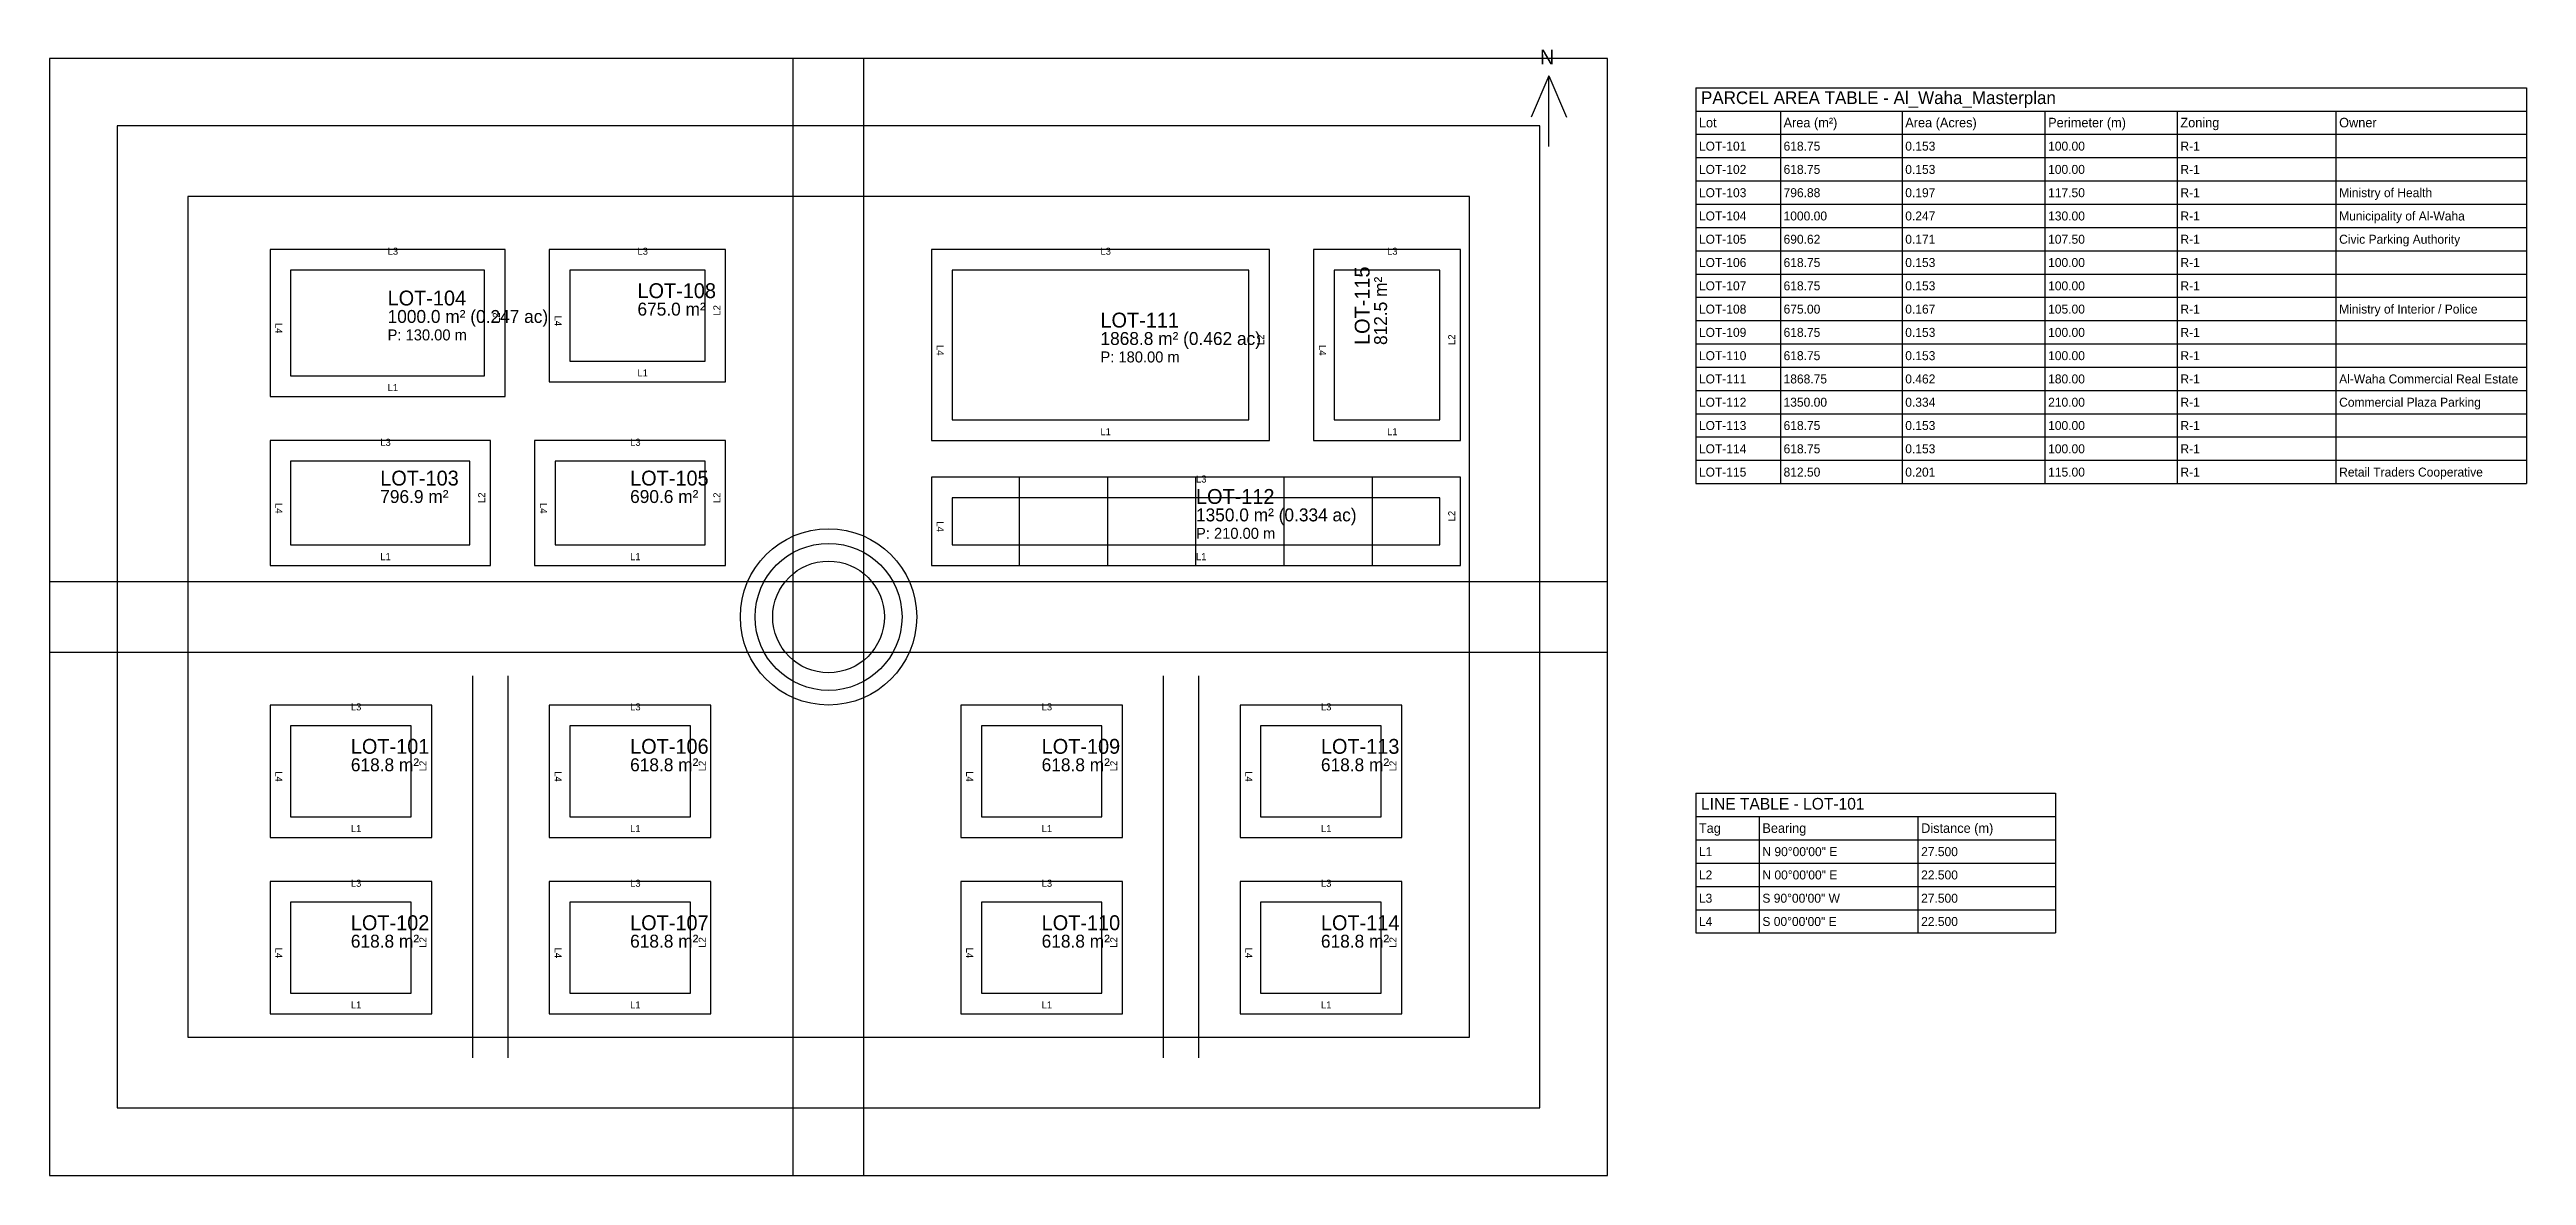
# Model space of a CAD drawing. Header units: metres. Extents: x 0 to 421, y 0 to 192.
import ezdxf

# ---------------------------------------------------------------- set-up
doc = ezdxf.new("R2010")
doc.units = ezdxf.units.M
for name, color, linetype in [('PC-PARCEL', 7, 'Continuous'), ('PC-PARCEL-LABEL', 7, 'Continuous'), ('PC-SEGMENT-LABEL', 7, 'Continuous'), ('PC-SETBACK', 7, 'Continuous'), ('PC-TABLE', 7, 'Continuous')]:
    doc.layers.add(name, color=color, linetype=linetype)

msp = doc.modelspace()

# ---------------------------------------------------------------- linework, layer by layer
for p, q in [((265, 190), (0, 190)), ((0, 190), (0, 0)), ((126.5, 0), (126.5, 190)), ((138.5, 0), (138.5, 190)), ((265, 0), (265, 190)), ((255, 187), (252, 180)), ((255, 175), (255, 187)), ((255, 187), (258, 180)), ((253.5, 178.5), (11.5, 178.5)), ((11.5, 178.5), (11.5, 11.5)), ((253.5, 11.5), (253.5, 178.5)), ((241.5, 166.5), (23.5, 166.5)), ((23.5, 166.5), (23.5, 23.5)), ((241.5, 23.5), (241.5, 166.5)), ((165, 103.75), (165, 118.75)), ((180, 103.75), (180, 118.75)), ((195, 103.75), (195, 118.75)), ((210, 103.75), (210, 118.75)), ((225, 103.75), (225, 118.75)), ((0, 101), (265, 101)), ((0, 89), (265, 89)), ((72, 20), (72, 85)), ((78, 20), (78, 85)), ((189.5, 20), (189.5, 85)), ((195.5, 20), (195.5, 85)), ((23.5, 23.5), (241.5, 23.5)), ((11.5, 11.5), (253.5, 11.5)), ((0, 0), (265, 0))]:
    msp.add_line(p, q)
for radius in [15, 12.5, 9.5]:
    msp.add_circle((132.5, 95), radius)
at = {"layer": 'PC-PARCEL'}
for points in [[(37.5, 132.5), (77.5, 132.5), (77.5, 157.5), (37.5, 157.5)], [(85, 135), (115, 135), (115, 157.5), (85, 157.5)], [(150, 125), (207.5, 125), (207.5, 157.5), (150, 157.5)], [(215, 125), (240, 125), (240, 157.5), (215, 157.5)], [(37.5, 103.75), (75, 103.75), (75, 125), (37.5, 125)], [(82.5, 103.75), (115, 103.75), (115, 125), (82.5, 125)], [(150, 103.75), (240, 103.75), (240, 118.75), (150, 118.75)], [(37.5, 57.5), (65, 57.5), (65, 80), (37.5, 80)], [(85, 57.5), (112.5, 57.5), (112.5, 80), (85, 80)], [(155, 57.5), (182.5, 57.5), (182.5, 80), (155, 80)], [(202.5, 57.5), (230, 57.5), (230, 80), (202.5, 80)], [(37.5, 27.5), (65, 27.5), (65, 50), (37.5, 50)], [(85, 27.5), (112.5, 27.5), (112.5, 50), (85, 50)], [(155, 27.5), (182.5, 27.5), (182.5, 50), (155, 50)], [(202.5, 27.5), (230, 27.5), (230, 50), (202.5, 50)]]:
    msp.add_lwpolyline(points, close=True, dxfattribs=at)
at = {"layer": 'PC-SETBACK'}
for points in [[(74, 136), (74, 154), (41, 154), (41, 136)], [(111.5, 138.5), (111.5, 154), (88.5, 154), (88.5, 138.5)], [(204, 128.5), (204, 154), (153.5, 154), (153.5, 128.5)], [(236.5, 128.5), (236.5, 154), (218.5, 154), (218.5, 128.5)], [(71.5, 107.25), (71.5, 121.5), (41, 121.5), (41, 107.25)], [(111.5, 107.25), (111.5, 121.5), (86, 121.5), (86, 107.25)], [(236.5, 107.25), (236.5, 115.25), (153.5, 115.25), (153.5, 107.25)], [(61.5, 61), (61.5, 76.5), (41, 76.5), (41, 61)], [(109, 61), (109, 76.5), (88.5, 76.5), (88.5, 61)], [(179, 61), (179, 76.5), (158.5, 76.5), (158.5, 61)], [(226.5, 61), (226.5, 76.5), (206, 76.5), (206, 61)], [(61.5, 31), (61.5, 46.5), (41, 46.5), (41, 31)], [(109, 31), (109, 46.5), (88.5, 46.5), (88.5, 31)], [(179, 31), (179, 46.5), (158.5, 46.5), (158.5, 31)], [(226.5, 31), (226.5, 46.5), (206, 46.5), (206, 31)]]:
    msp.add_lwpolyline(points, close=True, dxfattribs=at)
at = {"layer": 'PC-TABLE'}
for p, q in [((280, 185), (421.3, 185)), ((280, 185), (280, 117.68)), ((421.3, 185), (421.3, 117.68)), ((280, 181.04), (421.3, 181.04)), ((280, 177.08), (421.3, 177.08)), ((294.4, 181.04), (294.4, 117.68)), ((315.1, 181.04), (315.1, 117.68)), ((339.4, 181.04), (339.4, 117.68)), ((361.9, 181.04), (361.9, 117.68)), ((388.9, 181.04), (388.9, 117.68)), ((421.3, 181.04), (421.3, 117.68)), ((280, 173.12), (421.3, 173.12)), ((280, 169.16), (421.3, 169.16)), ((280, 165.2), (421.3, 165.2)), ((280, 161.24), (421.3, 161.24)), ((280, 157.28), (421.3, 157.28)), ((280, 153.32), (421.3, 153.32)), ((280, 149.36), (421.3, 149.36)), ((280, 145.4), (421.3, 145.4)), ((280, 141.44), (421.3, 141.44)), ((280, 137.48), (421.3, 137.48)), ((280, 133.52), (421.3, 133.52)), ((280, 129.56), (421.3, 129.56)), ((280, 125.6), (421.3, 125.6)), ((280, 121.64), (421.3, 121.64)), ((280, 117.68), (421.3, 117.68)), ((280, 65), (341.2, 65)), ((280, 65), (280, 41.24)), ((341.2, 65), (341.2, 41.24)), ((280, 61.04), (341.2, 61.04)), ((290.8, 61.04), (290.8, 41.24)), ((317.8, 61.04), (317.8, 41.24)), ((280, 57.08), (341.2, 57.08)), ((280, 53.12), (341.2, 53.12)), ((280, 49.16), (341.2, 49.16)), ((280, 45.2), (341.2, 45.2)), ((280, 41.24), (341.2, 41.24))]:
    msp.add_line(p, q, dxfattribs=at)

# ---------------------------------------------------------------- texts
msp.add_text('N', height=2.5).set_placement((253.5, 189))
at = {"layer": 'PC-PARCEL-LABEL'}
for s, height, p in [('LOT-108', 2.53, (100, 149.22)), ('LOT-104', 2.53, (57.5, 147.97)), ('675.0 m²', 2.2, (100, 146.25)), ('P: 130.00 m', 1.87, (57.5, 142.03)), ('1000.0 m² (0.247 ac)', 2.2, (57.5, 145)), ('1868.8 m² (0.462 ac)', 2.2, (178.75, 141.25)), ('LOT-111', 2.53, (178.75, 144.22)), ('P: 180.00 m', 1.87, (178.75, 138.28)), ('LOT-103', 2.53, (56.25, 117.345)), ('LOT-105', 2.53, (98.75, 117.345)), ('796.9 m²', 2.2, (56.25, 114.375)), ('690.6 m²', 2.2, (98.75, 114.375)), ('LOT-112', 2.53, (195, 114.22)), ('P: 210.00 m', 1.87, (195, 108.28)), ('1350.0 m² (0.334 ac)', 2.2, (195, 111.25)), ('LOT-101', 2.53, (51.25, 71.72)), ('LOT-106', 2.53, (98.75, 71.72)), ('LOT-109', 2.53, (168.75, 71.72)), ('LOT-113', 2.53, (216.25, 71.72)), ('618.8 m²', 2.2, (51.25, 68.75)), ('618.8 m²', 2.2, (98.75, 68.75)), ('618.8 m²', 2.2, (168.75, 68.75)), ('618.8 m²', 2.2, (216.25, 68.75)), ('LOT-102', 2.53, (51.25, 41.72)), ('LOT-107', 2.53, (98.75, 41.72)), ('LOT-110', 2.53, (168.75, 41.72)), ('LOT-114', 2.53, (216.25, 41.72)), ('618.8 m²', 2.2, (51.25, 38.75)), ('618.8 m²', 2.2, (98.75, 38.75)), ('618.8 m²', 2.2, (168.75, 38.75)), ('618.8 m²', 2.2, (216.25, 38.75))]:
    msp.add_text(s, height=height, dxfattribs=at).set_placement(p)
for s, height, p in [('LOT-115', 2.53, (224.53, 141.25)), ('812.5 m²', 2.2, (227.5, 141.25))]:
    msp.add_text(s, height=height, rotation=90, dxfattribs=at).set_placement(p)
at = {"layer": 'PC-SEGMENT-LABEL'}
for s, rotation, p in [('L3', 360, (57.5, 156.6)), ('L3', 360, (100, 156.6)), ('L3', 360, (178.75, 156.6)), ('L3', 360, (227.5, 156.6)), ('L2', 90, (114.1, 146.25)), ('L4', -90, (38.4, 145)), ('L2', 90, (76.6, 145)), ('L4', -90, (85.9, 146.25)), ('L4', -90, (150.9, 141.25)), ('L2', 90, (206.6, 141.25)), ('L4', -90, (215.9, 141.25)), ('L2', 90, (239.1, 141.25)), ('L3', 360, (56.25, 124.1)), ('L3', 360, (98.75, 124.1)), ('L3', 360, (195, 117.85)), ('L4', -90, (38.4, 114.375)), ('L2', 90, (74.1, 114.375)), ('L4', -90, (83.4, 114.375)), ('L2', 90, (114.1, 114.375)), ('L4', -90, (150.9, 111.25)), ('L2', 90, (239.1, 111.25)), ('L3', 360, (51.25, 79.1)), ('L3', 360, (98.75, 79.1)), ('L3', 360, (168.75, 79.1)), ('L3', 360, (216.25, 79.1)), ('L4', -90, (38.4, 68.75)), ('L2', 90, (64.1, 68.75)), ('L4', -90, (85.9, 68.75)), ('L2', 90, (111.6, 68.75)), ('L4', -90, (155.9, 68.75)), ('L2', 90, (181.6, 68.75)), ('L4', -90, (203.4, 68.75)), ('L2', 90, (229.1, 68.75)), ('L3', 360, (51.25, 49.1)), ('L3', 360, (98.75, 49.1)), ('L3', 360, (168.75, 49.1)), ('L3', 360, (216.25, 49.1)), ('L4', -90, (38.4, 38.75)), ('L2', 90, (64.1, 38.75)), ('L4', -90, (85.9, 38.75)), ('L2', 90, (111.6, 38.75)), ('L4', -90, (155.9, 38.75)), ('L2', 90, (181.6, 38.75)), ('L4', -90, (203.4, 38.75)), ('L2', 90, (229.1, 38.75))]:
    msp.add_text(s, height=1.2, rotation=rotation, dxfattribs=at).set_placement(p)
for p in [(100, 135.9), (57.5, 133.4), (178.75, 125.9), (227.5, 125.9), (56.25, 104.65), (98.75, 104.65), (195, 104.65), (51.25, 58.4), (98.75, 58.4), (168.75, 58.4), (216.25, 58.4), (51.25, 28.4), (98.75, 28.4), (168.75, 28.4), (216.25, 28.4)]:
    msp.add_text('L1', height=1.2, dxfattribs=at).set_placement(p)
at = {"layer": 'PC-TABLE'}
for s, height, p in [('PARCEL AREA TABLE - Al_Waha_Masterplan', 2.16, (280.9, 182.228)), ('Lot', 1.62, (280.54, 178.268)), ('Area (m²)', 1.62, (294.94, 178.268)), ('Area (Acres)', 1.62, (315.64, 178.268)), ('Perimeter (m)', 1.62, (339.94, 178.268)), ('Zoning', 1.62, (362.44, 178.268)), ('Owner', 1.62, (389.44, 178.268)), ('LOT-101', 1.53, (280.54, 174.308)), ('618.75', 1.53, (294.94, 174.308)), ('0.153', 1.53, (315.64, 174.308)), ('100.00', 1.53, (339.94, 174.308)), ('R-1', 1.53, (362.44, 174.308)), ('LOT-102', 1.53, (280.54, 170.348)), ('618.75', 1.53, (294.94, 170.348)), ('0.153', 1.53, (315.64, 170.348)), ('100.00', 1.53, (339.94, 170.348)), ('R-1', 1.53, (362.44, 170.348)), ('LOT-103', 1.53, (280.54, 166.388)), ('796.88', 1.53, (294.94, 166.388)), ('0.197', 1.53, (315.64, 166.388)), ('117.50', 1.53, (339.94, 166.388)), ('R-1', 1.53, (362.44, 166.388)), ('Ministry of Health', 1.53, (389.44, 166.388)), ('LOT-104', 1.53, (280.54, 162.428)), ('1000.00', 1.53, (294.94, 162.428)), ('0.247', 1.53, (315.64, 162.428)), ('130.00', 1.53, (339.94, 162.428)), ('R-1', 1.53, (362.44, 162.428)), ('Municipality of Al-Waha', 1.53, (389.44, 162.428)), ('LOT-105', 1.53, (280.54, 158.468)), ('LOT-106', 1.53, (280.54, 154.508)), ('690.62', 1.53, (294.94, 158.468)), ('618.75', 1.53, (294.94, 154.508)), ('0.171', 1.53, (315.64, 158.468)), ('0.153', 1.53, (315.64, 154.508)), ('107.50', 1.53, (339.94, 158.468)), ('100.00', 1.53, (339.94, 154.508)), ('R-1', 1.53, (362.44, 158.468)), ('R-1', 1.53, (362.44, 154.508)), ('Civic Parking Authority', 1.53, (389.44, 158.468)), ('LOT-107', 1.53, (280.54, 150.548)), ('618.75', 1.53, (294.94, 150.548)), ('0.153', 1.53, (315.64, 150.548)), ('100.00', 1.53, (339.94, 150.548)), ('R-1', 1.53, (362.44, 150.548)), ('LOT-108', 1.53, (280.54, 146.588)), ('675.00', 1.53, (294.94, 146.588)), ('0.167', 1.53, (315.64, 146.588)), ('105.00', 1.53, (339.94, 146.588)), ('R-1', 1.53, (362.44, 146.588)), ('Ministry of Interior / Police', 1.53, (389.44, 146.588)), ('LOT-109', 1.53, (280.54, 142.628)), ('618.75', 1.53, (294.94, 142.628)), ('0.153', 1.53, (315.64, 142.628)), ('100.00', 1.53, (339.94, 142.628)), ('R-1', 1.53, (362.44, 142.628)), ('LOT-110', 1.53, (280.54, 138.668)), ('618.75', 1.53, (294.94, 138.668)), ('0.153', 1.53, (315.64, 138.668)), ('100.00', 1.53, (339.94, 138.668)), ('R-1', 1.53, (362.44, 138.668)), ('LOT-111', 1.53, (280.54, 134.708)), ('1868.75', 1.53, (294.94, 134.708)), ('0.462', 1.53, (315.64, 134.708)), ('180.00', 1.53, (339.94, 134.708)), ('R-1', 1.53, (362.44, 134.708)), ('Al-Waha Commercial Real Estate', 1.53, (389.44, 134.708)), ('LOT-112', 1.53, (280.54, 130.748)), ('1350.00', 1.53, (294.94, 130.748)), ('0.334', 1.53, (315.64, 130.748)), ('210.00', 1.53, (339.94, 130.748)), ('R-1', 1.53, (362.44, 130.748)), ('Commercial Plaza Parking', 1.53, (389.44, 130.748)), ('LOT-113', 1.53, (280.54, 126.788)), ('618.75', 1.53, (294.94, 126.788)), ('0.153', 1.53, (315.64, 126.788)), ('100.00', 1.53, (339.94, 126.788)), ('R-1', 1.53, (362.44, 126.788)), ('LOT-114', 1.53, (280.54, 122.828)), ('618.75', 1.53, (294.94, 122.828)), ('0.153', 1.53, (315.64, 122.828)), ('100.00', 1.53, (339.94, 122.828)), ('R-1', 1.53, (362.44, 122.828)), ('LOT-115', 1.53, (280.54, 118.868)), ('812.50', 1.53, (294.94, 118.868)), ('0.201', 1.53, (315.64, 118.868)), ('115.00', 1.53, (339.94, 118.868)), ('R-1', 1.53, (362.44, 118.868)), ('Retail Traders Cooperative', 1.53, (389.44, 118.868)), ('LINE TABLE - LOT-101', 1.98, (280.9, 62.228)), ('Tag', 1.62, (280.54, 58.268)), ('Bearing', 1.62, (291.34, 58.268)), ('Distance (m)', 1.62, (318.34, 58.268)), ('L1', 1.53, (280.54, 54.308)), ('N 90°00\'00" E', 1.53, (291.34, 54.308)), ('27.500', 1.53, (318.34, 54.308)), ('L2', 1.53, (280.54, 50.348)), ('N 00°00\'00" E', 1.53, (291.34, 50.348)), ('22.500', 1.53, (318.34, 50.348)), ('L3', 1.53, (280.54, 46.388)), ('S 90°00\'00" W', 1.53, (291.34, 46.388)), ('27.500', 1.53, (318.34, 46.388)), ('L4', 1.53, (280.54, 42.428)), ('S 00°00\'00" E', 1.53, (291.34, 42.428)), ('22.500', 1.53, (318.34, 42.428))]:
    msp.add_text(s, height=height, dxfattribs=at).set_placement(p)

doc.saveas('drawing.dxf')
